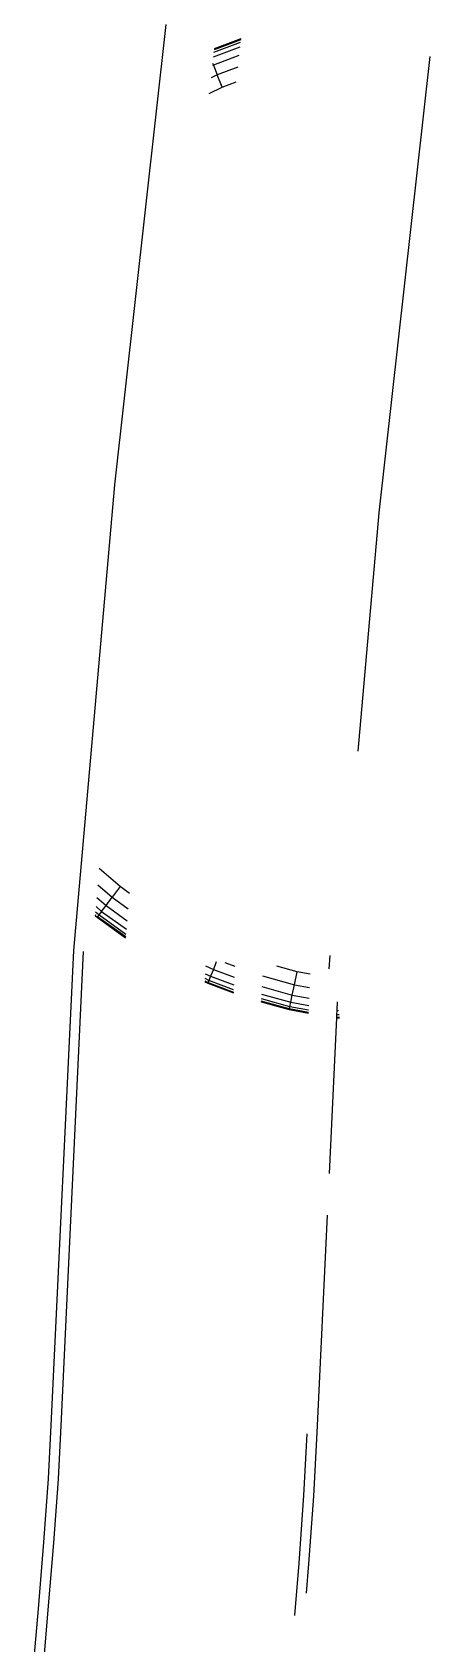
# Model space of a CAD drawing. Header units: millimetres. Extents: x -41292 to 298682, y -22072 to 33155.
# Drawn here: x 29454 to 29474.7, y 4523.1 to 4606.9 of the extents above; entities that cross this region are included whole.
import ezdxf

# ---------------------------------------------------------------- set-up
doc = ezdxf.new("R2010")
doc.units = ezdxf.units.MM

# ---------------------------------------------------------------- blocks, each defined once
blk = doc.blocks.new('AHSISHEUD')
for p, q in [((30088.33, 22255.36), (30085.659, 22231.433)), ((30092.231, 22254.559), (30090.849, 22254.041)), ((30092.235, 22254.602), (30090.853, 22254.084)), ((30092.187, 22254.172), (30090.805, 22253.654)), ((30092.139, 22253.742), (30090.807, 22253.243)), ((30090.834, 22253.912), (30092.216, 22254.43)), ((30090.807, 22253.243), (30090.757, 22253.218)), ((30090.77, 22253.336), (30090.807, 22253.243)), ((30090.807, 22253.243), (30091.009, 22252.741)), ((30092.072, 22253.14), (30091.009, 22252.741)), ((30102.064, 22253.688), (30099.416, 22229.975)), ((30090.595, 22251.774), (30091.268, 22252.097)), ((30091.009, 22252.741), (30090.686, 22252.586)), ((30091.268, 22252.097), (30091.009, 22252.741)), ((30091.268, 22252.097), (30091.986, 22252.366)), ((30085.659, 22231.433), (30083.529, 22207.228)), ((30099.416, 22229.975), (30098.326, 22217.581)), ((30085.958, 22210.552), (30084.863, 22211.498)), ((30084.796, 22210.646), (30085.546, 22209.999)), ((30085.958, 22210.552), (30085.546, 22209.999)), ((30086.449, 22210.198), (30085.958, 22210.552)), ((30084.706, 22209.511), (30084.996, 22209.261)), ((30084.744, 22209.984), (30085.225, 22209.568)), ((30084.996, 22209.261), (30085.225, 22209.568)), ((30085.225, 22209.568), (30085.546, 22209.999)), ((30085.225, 22209.568), (30086.324, 22208.775)), ((30085.546, 22209.999), (30086.378, 22209.398)), ((30084.673, 22209.085), (30084.669, 22209.038)), ((30084.669, 22209.038), (30084.767, 22208.953)), ((30084.669, 22209.038), (30084.79, 22208.984)), ((30084.859, 22209.076), (30084.684, 22209.227)), ((30084.79, 22208.984), (30084.767, 22208.953)), ((30084.767, 22208.953), (30086.245, 22207.886)), ((30084.859, 22209.076), (30084.79, 22208.984)), ((30086.249, 22207.931), (30084.79, 22208.984)), ((30084.996, 22209.261), (30084.859, 22209.076)), ((30086.261, 22208.064), (30084.859, 22209.076)), ((30084.996, 22209.261), (30086.284, 22208.331)), ((30083.529, 22207.228), (30082.38, 22182.914)), ((30084.045, 22207.169), (30082.898, 22182.886)), ((30096.872, 22206.971), (30096.81, 22206.275)), ((30090.387, 22206.022), (30090.663, 22205.89)), ((30090.407, 22206.44), (30090.807, 22206.248)), ((30090.807, 22206.248), (30090.663, 22205.89)), ((30090.962, 22206.634), (30090.807, 22206.248)), ((30090.807, 22206.248), (30091.894, 22205.841)), ((30091.398, 22206.603), (30091.921, 22206.408)), ((30095.173, 22206.126), (30094.116, 22206.418)), ((30095.026, 22205.444), (30095.173, 22206.126)), ((30095.844, 22206.004), (30095.173, 22206.126)), ((30090.368, 22205.605), (30090.519, 22205.532)), ((30090.37, 22205.646), (30090.534, 22205.568)), ((30090.577, 22205.675), (30090.376, 22205.772)), ((30090.534, 22205.568), (30090.519, 22205.532)), ((30090.519, 22205.532), (30091.855, 22205.031)), ((30090.577, 22205.675), (30090.534, 22205.568)), ((30090.534, 22205.568), (30091.857, 22205.072)), ((30090.663, 22205.89), (30090.577, 22205.675)), ((30091.863, 22205.193), (30090.577, 22205.675)), ((30090.663, 22205.89), (30091.875, 22205.436)), ((30093.334, 22205.351), (30094.912, 22204.915)), ((30093.36, 22205.905), (30095.026, 22205.444)), ((30094.912, 22204.915), (30095.026, 22205.444)), ((30095.026, 22205.444), (30095.81, 22205.302)), ((30093.297, 22204.559), (30094.749, 22204.158)), ((30094.758, 22204.196), (30093.299, 22204.599)), ((30094.782, 22204.309), (30093.304, 22204.718)), ((30093.316, 22204.955), (30094.831, 22204.536)), ((30094.758, 22204.196), (30094.782, 22204.309)), ((30094.782, 22204.309), (30094.831, 22204.536)), ((30095.755, 22204.132), (30094.782, 22204.309)), ((30094.831, 22204.536), (30094.912, 22204.915)), ((30094.831, 22204.536), (30095.766, 22204.366)), ((30094.912, 22204.915), (30095.784, 22204.756)), ((30097.244, 22204.563), (30097.228, 22204.122)), ((30094.749, 22204.158), (30094.758, 22204.196)), ((30094.749, 22204.158), (30095.748, 22203.976)), ((30095.749, 22204.015), (30094.758, 22204.196)), ((30097.209, 22203.736), (30096.823, 22195.647)), ((30097.211, 22203.774), (30097.209, 22203.736)), ((30097.209, 22203.736), (30097.374, 22203.721)), ((30097.217, 22203.89), (30097.211, 22203.774)), ((30097.211, 22203.774), (30097.367, 22203.76)), ((30097.228, 22204.122), (30097.217, 22203.89)), ((30097.349, 22203.878), (30097.217, 22203.89)), ((30097.228, 22204.122), (30097.313, 22204.115)), ((30096.725, 22193.481), (30096.191, 22182.182)), ((30082.38, 22182.914), (30082.216, 22179.78)), ((30082.898, 22182.886), (30082.734, 22179.747)), ((30095.668, 22182.11), (30095.499, 22178.904)), ((30096.191, 22182.182), (30096.017, 22178.869)), ((30082.216, 22179.78), (30081.977, 22176.485)), ((30082.734, 22179.747), (30082.494, 22176.443)), ((30095.499, 22178.904), (30095.246, 22175.395)), ((30096.017, 22178.869), (30095.763, 22175.352)), ((30081.977, 22176.485), (30081.69, 22173.017)), ((30082.494, 22176.443), (30082.207, 22172.972)), ((30095.246, 22175.395), (30095.019, 22172.662)), ((30095.763, 22175.352), (30095.637, 22173.83)), ((30081.69, 22173.017), (30081.386, 22169.464)), ((30082.207, 22172.972), (30081.902, 22169.419))]:
    blk.add_line(p, q)

msp = doc.modelspace()

# ---------------------------------------------------------------- block references
msp.add_blockref('AHSISHEUD', (-627.372, -17648.087))

doc.saveas('drawing.dxf')
